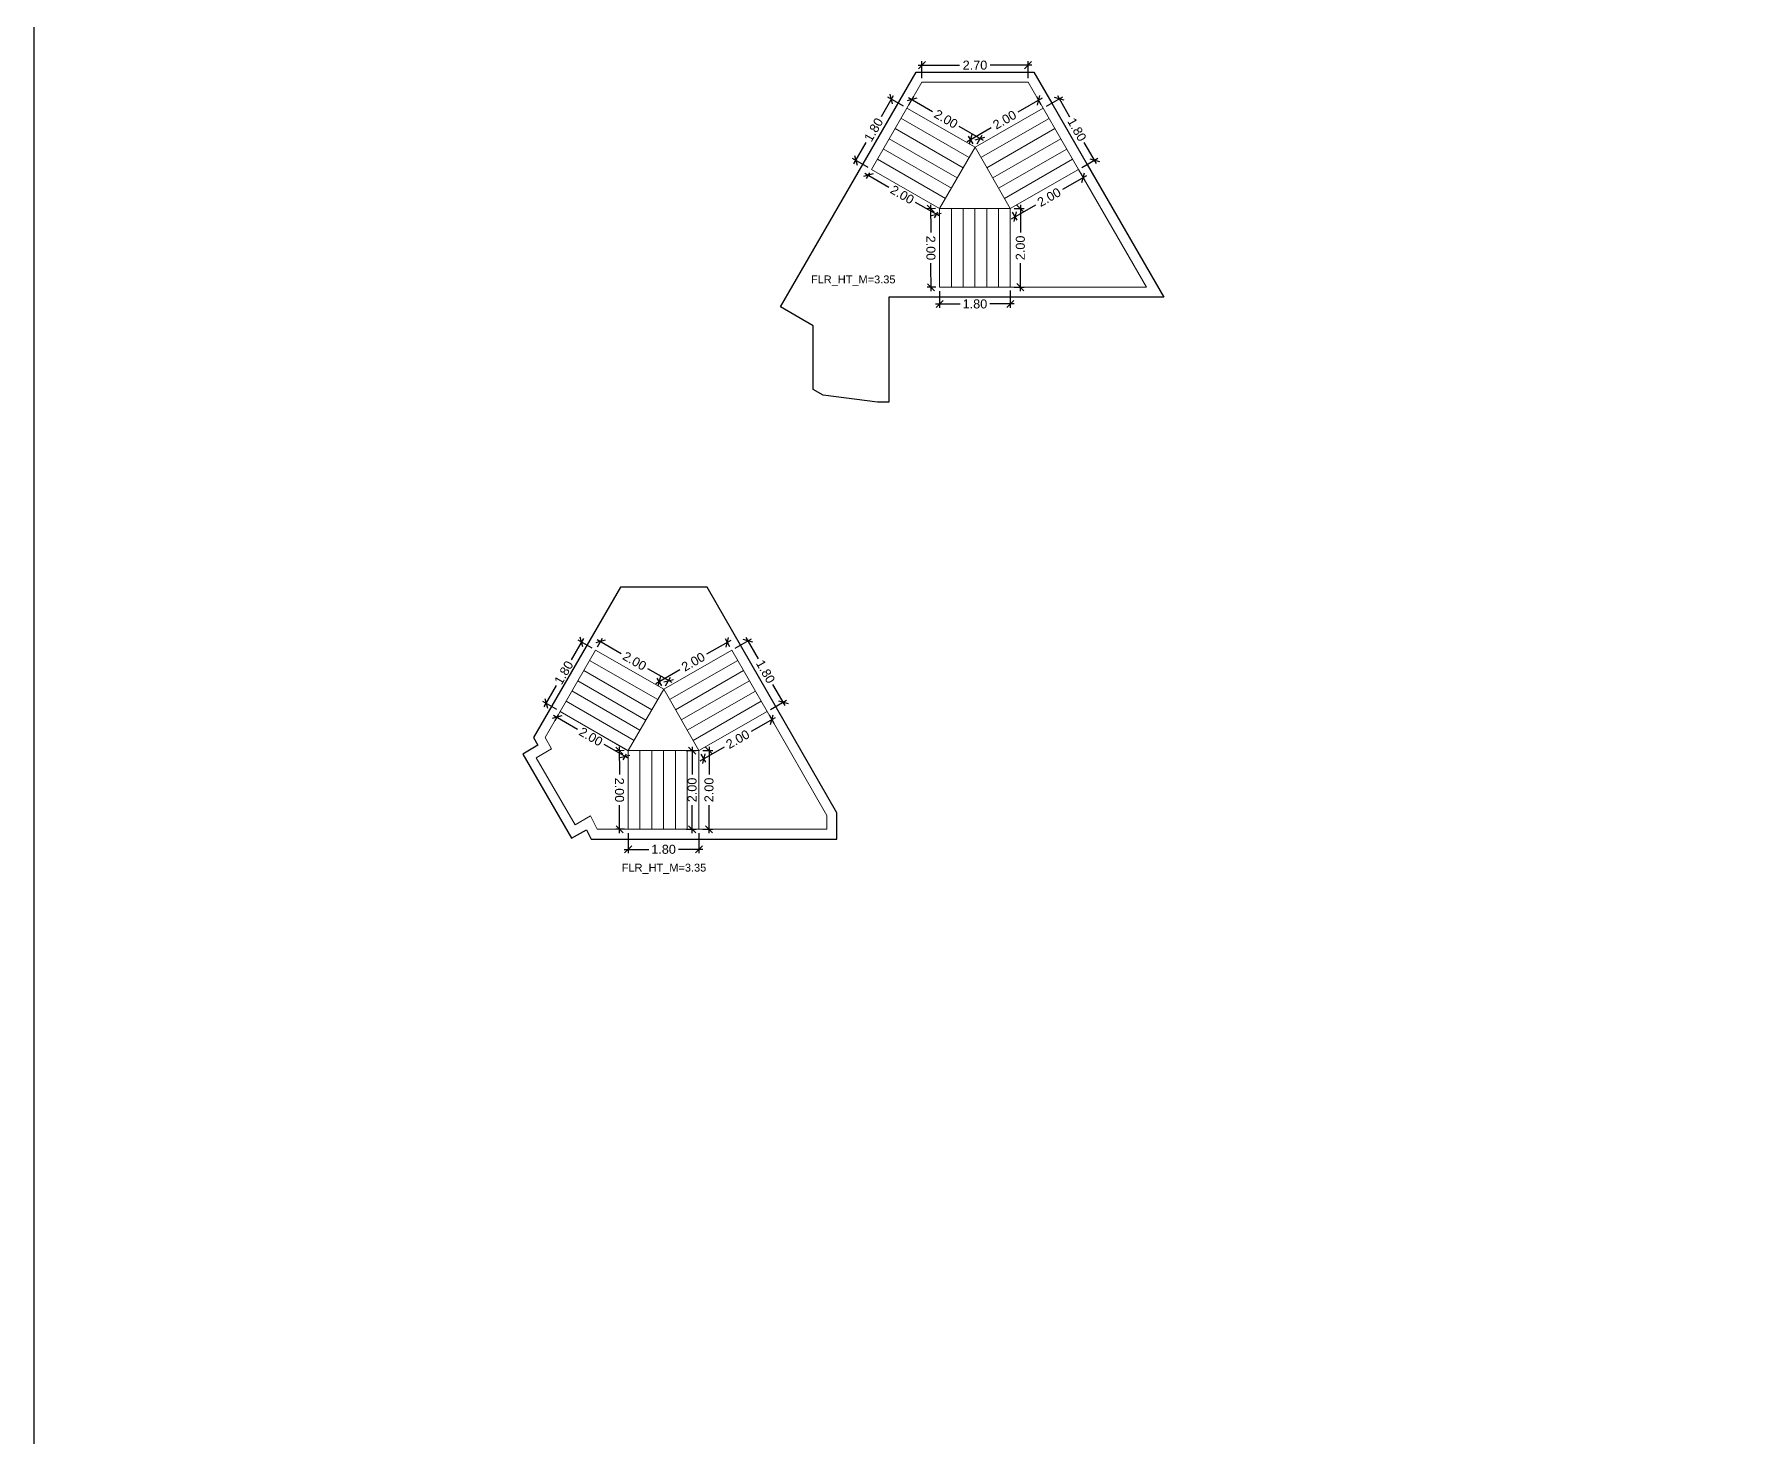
# Model space of a CAD drawing. Header units: metres. Extents: x 256329 to 886268, y -249371 to 355.
# Drawn here: x 281745.88 to 281789.45, y -478.95 to -443.25 of the extents above; entities that cross this region are included whole.
import ezdxf

# ---------------------------------------------------------------- set-up
doc = ezdxf.new("R2010")
doc.units = ezdxf.units.M
doc.header["$MEASUREMENT"] = 0
doc.header["$PDMODE"] = 35
doc.linetypes.add('CONTINOUS', pattern=[0])
doc.layers.get('0').update_dxf_attribs({"lineweight": 18})
doc.layers.get('Defpoints').update_dxf_attribs({"lineweight": 20})
doc.layers.add('BLK_1_FLR_34_STAIR_1', color=7, linetype='Continuous')
doc.layers.add('BLK_1_FLR_34_STAIR_2', color=7, linetype='Continuous')
for name, color, linetype, lineweight in [('BLK_1_FLR_34_STAIR_1_FLIGHT_1', 7, 'Continuous', 0), ('BLK_1_FLR_34_STAIR_1_FLIGHT_2', 7, 'Continuous', 0), ('BLK_1_FLR_34_STAIR_1_FLIGHT_3', 7, 'Continuous', 0), ('BLK_1_FLR_34_STAIR_1_LANDING_1', 7, 'Continuous', 0), ('BLK_1_FLR_34_STAIR_1_LANDING_2', 7, 'Continuous', 0), ('BLK_1_FLR_34_STAIR_2_FLIGHT_1', 7, 'Continuous', 0), ('BLK_1_FLR_34_STAIR_2_FLIGHT_2', 7, 'Continuous', 0), ('BLK_1_FLR_34_STAIR_2_FLIGHT_3', 7, 'Continuous', 0), ('BLK_1_FLR_34_STAIR_2_LANDING_1', 7, 'Continuous', 0), ('BLK_1_FLR_34_STAIR_2_LANDING_2', 7, 'Continuous', 0)]:
    doc.layers.add(name, color=color, linetype=linetype, lineweight=lineweight)
doc.layers.add('SPA COMMENT', color=7, linetype='Continuous', true_color=0xeb0505)
doc.styles.get("Standard").update_dxf_attribs({"font": 'arial.ttf'})
doc.dimstyles.new('METRIC DIM', dxfattribs={"dimtxt": 0.23, "dimasz": 0.18, "dimexe": 0.1, "dimexo": 0.1, "dimgap": 0.09, "dimtad": 0, "dimzin": 0, "dimdsep": 46, "dimtxsty": 'Standard', "dimblk": 'OBLIQUE', "dimcen": 0, "dimdle": 0.1, "dimclrd": 147, "dimclre": 147, "dimclrt": 7, "dimadec": 0, "dimazin": 0, "dimtfac": 1, "dimtofl": 0, "dimtmove": 0, "dimatfit": 2, "dimfxl": 0.125, "dimtolj": 1, "dimtzin": 0, "dimarcsym": 0})

# ---------------------------------------------------------------- blocks, each defined once
blk = doc.blocks.new('_Oblique')
at = {"color": 0, "linetype": 'ByBlock', "lineweight": -2}
blk.add_line((-0.5, -0.5), (0.5, 0.5), dxfattribs=at)
blk = doc.blocks.new('*D351')
at = {"layer": 'BLK_1_FLR_34_STAIR_1_FLIGHT_2', "color": 147, "lineweight": -2, "transparency": 16777216}
for p, q in [((281760.887707, -463.994896), (281761.510207, -463.99512)), ((281760.987855, -463.58296), (281760.987671, -464.094932)), ((281762.887707, -463.995615), (281762.265207, -463.995391)), ((281762.787855, -463.583607), (281762.787671, -464.095579))]:
    blk.add_line(p, q, dxfattribs=at)
at = {"layer": 'Defpoints', "color": 0, "linetype": 'CONTINOUS', "transparency": 16777216}
for p in [(281760.987891, -463.48296, 0.042641), (281762.787891, -463.483607, 0.042641), (281762.787707, -463.995579)]:
    blk.add_point(p, dxfattribs=at)
at = {"layer": 'BLK_1_FLR_34_STAIR_1_FLIGHT_2', "color": 147, "linetype": 'CONTINOUS', "lineweight": -2, "transparency": 16777216, "xscale": 0.18, "yscale": 0.18, "zscale": 0.18}
for p, rotation in [((281760.987707, -463.994932), 179.979403), ((281762.787707, -463.995579), 359.979403)]:
    blk.add_blockref('_Oblique', p, dxfattribs=dict(at, rotation=rotation))
at = {"layer": 'BLK_1_FLR_34_STAIR_1_FLIGHT_2', "color": 7, "linetype": 'CONTINOUS', "transparency": 16777216, "insert": (281761.887707, -463.995255), "char_height": 0.23, "attachment_point": 5, "rotation": 359.9794033}
blk.add_mtext('\\A1;1.80', dxfattribs=at)
blk = doc.blocks.new('*D352')
at = {"layer": 'BLK_1_FLR_34_STAIR_1_FLIGHT_3', "color": 147, "lineweight": -2, "transparency": 16777216}
for p, q in [((281760.196369, -458.653636), (281760.812295, -459.007779)), ((281760.205768, -458.837908), (281760.332906, -458.61679)), ((281762.104911, -459.751005), (281761.488985, -459.396861)), ((281761.940927, -459.835586), (281762.068065, -459.614468))]:
    blk.add_line(p, q, dxfattribs=at)
at = {"layer": 'Defpoints', "color": 0, "linetype": 'CONTINOUS', "transparency": 16777216}
for p in [(281760.155923, -458.924599, 0.042641), (281761.891082, -459.922277, 0.042641), (281762.018219, -459.701159)]:
    blk.add_point(p, dxfattribs=at)
at = {"layer": 'BLK_1_FLR_34_STAIR_1_FLIGHT_3', "color": 147, "linetype": 'CONTINOUS', "lineweight": -2, "transparency": 16777216, "xscale": 0.18, "yscale": 0.18, "zscale": 0.18}
for p, rotation in [((281760.283061, -458.703481), 150.102044), ((281762.018219, -459.701159), 330.102044)]:
    blk.add_blockref('_Oblique', p, dxfattribs=dict(at, rotation=rotation))
at = {"layer": 'BLK_1_FLR_34_STAIR_1_FLIGHT_3', "color": 7, "linetype": 'CONTINOUS', "transparency": 16777216, "insert": (281761.15064, -459.20232), "char_height": 0.23, "attachment_point": 5, "rotation": 330.1020442}
blk.add_mtext('\\A1;2.00', dxfattribs=at)
blk = doc.blocks.new('*D353')
at = {"layer": 'BLK_1_FLR_34_STAIR_1_FLIGHT_1', "color": 147, "lineweight": -2, "transparency": 16777216}
for p, q in [((281763.59654, -458.67528), (281762.981186, -459.028879)), ((281763.575351, -458.839117), (281763.460013, -458.638398)), ((281761.689039, -459.771381), (281762.304393, -459.417782)), ((281761.841259, -459.835573), (281761.72592, -459.634854))]:
    blk.add_line(p, q, dxfattribs=at)
at = {"layer": 'Defpoints', "color": 0, "linetype": 'CONTINOUS', "transparency": 16777216}
for p in [(281763.509836, -458.725103), (281763.625174, -458.925822, 0.042641), (281761.891082, -459.922277, 0.042641)]:
    blk.add_point(p, dxfattribs=at)
at = {"layer": 'BLK_1_FLR_34_STAIR_1_FLIGHT_1', "color": 147, "linetype": 'CONTINOUS', "lineweight": -2, "transparency": 16777216, "xscale": 0.18, "yscale": 0.18, "zscale": 0.18}
for p, rotation in [((281763.509836, -458.725103), 29.88281300000001), ((281761.775743, -459.721558), 209.882813)]:
    blk.add_blockref('_Oblique', p, dxfattribs=dict(at, rotation=rotation))
at = {"layer": 'BLK_1_FLR_34_STAIR_1_FLIGHT_1', "color": 7, "linetype": 'CONTINOUS', "transparency": 16777216, "insert": (281762.642789, -459.223331), "char_height": 0.23, "attachment_point": 5, "rotation": 29.8828126}
blk.add_mtext('\\A1;2.00', dxfattribs=at)
blk = doc.blocks.new('*D354')
at = {"layer": 'BLK_1_FLR_34_STAIR_1_LANDING_2', "color": 147, "lineweight": -2, "transparency": 16777216}
for p, q in [((281760.760164, -461.383979), (281760.763342, -462.093795)), ((281760.887892, -461.483408), (281760.660613, -461.484425)), ((281760.770013, -463.584176), (281760.766836, -462.87436)), ((281760.896846, -463.483607), (281760.669567, -463.484624))]:
    blk.add_line(p, q, dxfattribs=at)
at = {"layer": 'Defpoints', "color": 0, "linetype": 'CONTINOUS', "transparency": 16777216}
for p in [(281760.987891, -461.48296, 0.042641), (281760.769566, -463.484177), (281760.996845, -463.483159, 0.042641)]:
    blk.add_point(p, dxfattribs=at)
at = {"layer": 'BLK_1_FLR_34_STAIR_1_LANDING_2', "color": 147, "linetype": 'CONTINOUS', "lineweight": -2, "transparency": 16777216, "xscale": 0.18, "yscale": 0.18, "zscale": 0.18}
for p, rotation in [((281760.760612, -461.483978), 90.256477), ((281760.769566, -463.484177), 270.256477)]:
    blk.add_blockref('_Oblique', p, dxfattribs=dict(at, rotation=rotation))
at = {"layer": 'BLK_1_FLR_34_STAIR_1_LANDING_2', "color": 7, "linetype": 'CONTINOUS', "transparency": 16777216, "insert": (281760.765089, -462.484077), "char_height": 0.23, "attachment_point": 5, "rotation": 270.2564771}
blk.add_mtext('\\A1;2.00', dxfattribs=at)
blk = doc.blocks.new('*D355')
at = {"layer": 'BLK_1_FLR_34_STAIR_1_LANDING_2', "color": 147, "lineweight": -2, "transparency": 16777216}
for p, q in [((281759.08596, -460.578573), (281759.700374, -460.93315)), ((281759.206234, -460.570227), (281759.122588, -460.715169)), ((281760.990858, -461.677886), (281760.376444, -461.323309)), ((281760.937908, -461.569572), (281760.854262, -461.714514))]:
    blk.add_line(p, q, dxfattribs=at)
at = {"layer": 'Defpoints', "color": 0, "linetype": 'CONTINOUS', "transparency": 16777216}
for p in [(281759.256218, -460.483615, 0.042641), (281759.172572, -460.628557), (281760.987891, -461.48296, 0.042641)]:
    blk.add_point(p, dxfattribs=at)
at = {"layer": 'BLK_1_FLR_34_STAIR_1_LANDING_2', "color": 147, "linetype": 'CONTINOUS', "lineweight": -2, "transparency": 16777216, "xscale": 0.18, "yscale": 0.18, "zscale": 0.18}
for p, rotation in [((281759.172572, -460.628557), 150.01084), ((281760.904246, -461.627902), 330.01084)]:
    blk.add_blockref('_Oblique', p, dxfattribs=dict(at, rotation=rotation))
at = {"layer": 'BLK_1_FLR_34_STAIR_1_LANDING_2', "color": 7, "linetype": 'CONTINOUS', "transparency": 16777216, "insert": (281760.038409, -461.128229), "char_height": 0.23, "attachment_point": 5, "rotation": 330.0108404}
blk.add_mtext('\\A1;2.00', dxfattribs=at)
blk = doc.blocks.new('*D356')
at = {"layer": 'BLK_1_FLR_34_STAIR_1_LANDING_1', "color": 147, "lineweight": -2, "transparency": 16777216}
for p, q in [((281764.728283, -460.644808), (281764.112929, -460.998407)), ((281764.571807, -460.57321), (281764.691401, -460.781335)), ((281762.820781, -461.740909), (281763.436136, -461.38731)), ((281762.837714, -461.569665), (281762.957309, -461.777791))]:
    blk.add_line(p, q, dxfattribs=at)
at = {"layer": 'Defpoints', "color": 0, "linetype": 'CONTINOUS', "transparency": 16777216}
for p in [(281764.521984, -460.486505, 0.042641), (281764.641578, -460.694631), (281762.787891, -461.48296, 0.042641)]:
    blk.add_point(p, dxfattribs=at)
at = {"layer": 'BLK_1_FLR_34_STAIR_1_LANDING_1', "color": 147, "linetype": 'CONTINOUS', "lineweight": -2, "transparency": 16777216, "xscale": 0.18, "yscale": 0.18, "zscale": 0.18}
for p, rotation in [((281764.641578, -460.694631), 29.88281300000001), ((281762.907486, -461.691086), 209.882813)]:
    blk.add_blockref('_Oblique', p, dxfattribs=dict(at, rotation=rotation))
at = {"layer": 'BLK_1_FLR_34_STAIR_1_LANDING_1', "color": 7, "linetype": 'CONTINOUS', "transparency": 16777216, "insert": (281763.774532, -461.192859), "char_height": 0.23, "attachment_point": 5, "rotation": 29.8828126}
blk.add_mtext('\\A1;2.00', dxfattribs=at)
blk = doc.blocks.new('*D357')
at = {"layer": 'BLK_1_FLR_34_STAIR_1_LANDING_1', "color": 147, "lineweight": -2, "transparency": 16777216}
for p, q in [((281763.043542, -461.38296), (281763.043542, -462.092674)), ((281762.887891, -461.48296), (281763.143542, -461.48296)), ((281763.043542, -463.58296), (281763.043542, -462.873247)), ((281762.887891, -463.48296), (281763.143542, -463.48296))]:
    blk.add_line(p, q, dxfattribs=at)
at = {"layer": 'Defpoints', "color": 0, "linetype": 'CONTINOUS', "transparency": 16777216}
for p in [(281762.787891, -461.48296, 0.042641), (281762.787891, -463.48296, 0.042641), (281763.043542, -463.48296)]:
    blk.add_point(p, dxfattribs=at)
at = {"layer": 'BLK_1_FLR_34_STAIR_1_LANDING_1', "color": 147, "linetype": 'CONTINOUS', "lineweight": -2, "transparency": 16777216, "xscale": 0.18, "yscale": 0.18, "zscale": 0.18}
for p, rotation in [((281763.043542, -461.48296), 90), ((281763.043542, -463.48296), 270)]:
    blk.add_blockref('_Oblique', p, dxfattribs=dict(at, rotation=rotation))
at = {"layer": 'BLK_1_FLR_34_STAIR_1_LANDING_1', "color": 7, "linetype": 'CONTINOUS', "transparency": 16777216, "insert": (281763.043542, -462.48296), "char_height": 0.23, "attachment_point": 5, "rotation": 90}
blk.add_mtext('\\A1;2.00', dxfattribs=at)
blk = doc.blocks.new('*D358')
at = {"layer": 'BLK_1_FLR_34_STAIR_1_FLIGHT_3', "color": 147, "lineweight": -2, "transparency": 16777216}
for p, q in [((281759.849977, -458.632581), (281759.538829, -459.171741)), ((281760.069311, -458.874615), (281759.713381, -458.669209)), ((281758.850305, -460.364821), (281759.161453, -459.825661)), ((281759.169606, -460.433631), (281758.813676, -460.228225))]:
    blk.add_line(p, q, dxfattribs=at)
at = {"layer": 'Defpoints', "color": 0, "linetype": 'CONTINOUS', "transparency": 16777216}
for p in [(281760.155923, -458.924599, 0.042641), (281758.900288, -460.278209), (281759.256218, -460.483615, 0.042641)]:
    blk.add_point(p, dxfattribs=at)
at = {"layer": 'BLK_1_FLR_34_STAIR_1_FLIGHT_3', "color": 147, "linetype": 'CONTINOUS', "lineweight": -2, "transparency": 16777216, "xscale": 0.18, "yscale": 0.18, "zscale": 0.18}
for p, rotation in [((281759.799993, -458.719193), 60.01084000000001), ((281758.900288, -460.278209), 240.01084)]:
    blk.add_blockref('_Oblique', p, dxfattribs=dict(at, rotation=rotation))
at = {"layer": 'BLK_1_FLR_34_STAIR_1_FLIGHT_3', "color": 7, "linetype": 'CONTINOUS', "transparency": 16777216, "insert": (281759.350141, -459.498701), "char_height": 0.23, "attachment_point": 5, "rotation": 60.0108404}
blk.add_mtext('\\A1;1.80', dxfattribs=at)
blk = doc.blocks.new('*D359')
at = {"layer": 'BLK_1_FLR_34_STAIR_1_FLIGHT_1', "color": 147, "lineweight": -2, "transparency": 16777216}
for p, q in [((281763.711879, -458.875999), (281764.121002, -458.640906)), ((281763.984475, -458.604024), (281764.294621, -459.14376)), ((281764.98093, -460.338117), (281764.670783, -459.79838)), ((281764.608688, -460.436682), (281765.017812, -460.201589))]:
    blk.add_line(p, q, dxfattribs=at)
at = {"layer": 'Defpoints', "color": 0, "linetype": 'CONTINOUS', "transparency": 16777216}
for p in [(281763.625174, -458.925822, 0.042641), (281764.521984, -460.486505, 0.042641), (281764.931107, -460.251412)]:
    blk.add_point(p, dxfattribs=at)
at = {"layer": 'BLK_1_FLR_34_STAIR_1_FLIGHT_1', "color": 147, "linetype": 'CONTINOUS', "lineweight": -2, "transparency": 16777216, "xscale": 0.18, "yscale": 0.18, "zscale": 0.18}
for p, rotation in [((281764.034297, -458.690729), 119.882813), ((281764.931107, -460.251412), 299.882813)]:
    blk.add_blockref('_Oblique', p, dxfattribs=dict(at, rotation=rotation))
at = {"layer": 'BLK_1_FLR_34_STAIR_1_FLIGHT_1', "color": 7, "linetype": 'CONTINOUS', "transparency": 16777216, "insert": (281764.482702, -459.47107), "char_height": 0.23, "attachment_point": 5, "rotation": 299.8828126}
blk.add_mtext('\\A1;1.80', dxfattribs=at)
blk = doc.blocks.new('*D360')
at = {"layer": 'BLK_1_FLR_34_STAIR_2_FLIGHT_2', "color": 147, "lineweight": -2, "transparency": 16777216}
for p, q in [((281771.906172, -444.808306), (281772.216319, -445.348042)), ((281771.633576, -445.080281), (281772.042699, -444.845188)), ((281772.902627, -446.542399), (281772.592481, -446.002662)), ((281772.530386, -446.640964), (281772.939509, -446.405871))]:
    blk.add_line(p, q, dxfattribs=at)
at = {"layer": 'Defpoints', "color": 0, "linetype": 'CONTINOUS', "transparency": 16777216}
for p in [(281771.546871, -445.130104, 0.042641), (281772.852805, -446.455694), (281772.443681, -446.690787, 0.042641)]:
    blk.add_point(p, dxfattribs=at)
at = {"layer": 'BLK_1_FLR_34_STAIR_2_FLIGHT_2', "color": 147, "linetype": 'CONTINOUS', "lineweight": -2, "transparency": 16777216, "xscale": 0.18, "yscale": 0.18, "zscale": 0.18}
for p, rotation in [((281771.955995, -444.895011), 119.882813), ((281772.852805, -446.455694), 299.882813)]:
    blk.add_blockref('_Oblique', p, dxfattribs=dict(at, rotation=rotation))
at = {"layer": 'BLK_1_FLR_34_STAIR_2_FLIGHT_2', "color": 7, "linetype": 'CONTINOUS', "transparency": 16777216, "insert": (281772.4044, -445.675352), "char_height": 0.23, "attachment_point": 5, "rotation": 299.8828126}
blk.add_mtext('\\A1;1.80', dxfattribs=at)
blk = doc.blocks.new('*D361')
at = {"layer": 'BLK_1_FLR_34_STAIR_2_LANDING_1', "color": 147, "lineweight": -2, "transparency": 16777216}
for p, q in [((281768.127466, -445.042189), (281768.254604, -444.821072)), ((281768.118066, -444.857918), (281768.733992, -445.212061)), ((281770.026608, -445.955287), (281769.410682, -445.601143)), ((281769.862625, -446.039868), (281769.989762, -445.81875))]:
    blk.add_line(p, q, dxfattribs=at)
at = {"layer": 'Defpoints', "color": 0, "linetype": 'CONTINOUS', "transparency": 16777216}
for p in [(281768.07762, -445.128881, 0.042641), (281769.812779, -446.126559, 0.042641), (281769.939917, -445.905441)]:
    blk.add_point(p, dxfattribs=at)
at = {"layer": 'BLK_1_FLR_34_STAIR_2_LANDING_1', "color": 147, "linetype": 'CONTINOUS', "lineweight": -2, "transparency": 16777216, "xscale": 0.18, "yscale": 0.18, "zscale": 0.18}
for p, rotation in [((281768.204758, -444.907763), 150.102044), ((281769.939917, -445.905441), 330.102044)]:
    blk.add_blockref('_Oblique', p, dxfattribs=dict(at, rotation=rotation))
at = {"layer": 'BLK_1_FLR_34_STAIR_2_LANDING_1', "color": 7, "linetype": 'CONTINOUS', "transparency": 16777216, "insert": (281769.072337, -445.406602), "char_height": 0.23, "attachment_point": 5, "rotation": 330.1020442}
blk.add_mtext('\\A1;2.00', dxfattribs=at)
blk = doc.blocks.new('*D362')
at = {"layer": 'BLK_1_FLR_34_STAIR_2_FLIGHT_2', "color": 147, "lineweight": -2, "transparency": 16777216}
for p, q in [((281771.497049, -445.043399), (281771.38171, -444.84268)), ((281771.518238, -444.879562), (281770.902883, -445.233161)), ((281769.610736, -445.975663), (281770.22609, -445.622064)), ((281769.762956, -446.039855), (281769.647618, -445.839136))]:
    blk.add_line(p, q, dxfattribs=at)
at = {"layer": 'Defpoints', "color": 0, "linetype": 'CONTINOUS', "transparency": 16777216}
for p in [(281771.431533, -444.929385), (281771.546871, -445.130104, 0.042641), (281769.812779, -446.126559, 0.042641)]:
    blk.add_point(p, dxfattribs=at)
at = {"layer": 'BLK_1_FLR_34_STAIR_2_FLIGHT_2', "color": 147, "linetype": 'CONTINOUS', "lineweight": -2, "transparency": 16777216, "xscale": 0.18, "yscale": 0.18, "zscale": 0.18}
for p, rotation in [((281771.431533, -444.929385), 29.88281300000001), ((281769.69744, -445.92584), 209.882813)]:
    blk.add_blockref('_Oblique', p, dxfattribs=dict(at, rotation=rotation))
at = {"layer": 'BLK_1_FLR_34_STAIR_2_FLIGHT_2', "color": 7, "linetype": 'CONTINOUS', "transparency": 16777216, "insert": (281770.564487, -445.427613), "char_height": 0.23, "attachment_point": 5, "rotation": 29.8828126}
blk.add_mtext('\\A1;2.00', dxfattribs=at)
blk = doc.blocks.new('*D363')
at = {"layer": 'BLK_1_FLR_34_STAIR_2_FLIGHT_3', "color": 147, "lineweight": -2, "transparency": 16777216}
for p, q in [((281768.80959, -447.68769), (281768.58231, -447.688707)), ((281768.681862, -447.588261), (281768.685039, -448.298077)), ((281768.691711, -449.788458), (281768.688533, -449.078642)), ((281768.818543, -449.687889), (281768.591264, -449.688906))]:
    blk.add_line(p, q, dxfattribs=at)
at = {"layer": 'Defpoints', "color": 0, "linetype": 'CONTINOUS', "transparency": 16777216}
for p in [(281768.909589, -447.687242, 0.042641), (281768.691263, -449.688459), (281768.918542, -449.687441, 0.042641)]:
    blk.add_point(p, dxfattribs=at)
at = {"layer": 'BLK_1_FLR_34_STAIR_2_FLIGHT_3', "color": 147, "linetype": 'CONTINOUS', "lineweight": -2, "transparency": 16777216, "xscale": 0.18, "yscale": 0.18, "zscale": 0.18}
for p, rotation in [((281768.682309, -447.68826), 90.256477), ((281768.691263, -449.688459), 270.256477)]:
    blk.add_blockref('_Oblique', p, dxfattribs=dict(at, rotation=rotation))
at = {"layer": 'BLK_1_FLR_34_STAIR_2_FLIGHT_3', "color": 7, "linetype": 'CONTINOUS', "transparency": 16777216, "insert": (281768.686786, -448.688359), "char_height": 0.23, "attachment_point": 5, "rotation": 270.2564771}
blk.add_mtext('\\A1;2.00', dxfattribs=at)
blk = doc.blocks.new('*D364')
at = {"layer": 'BLK_1_FLR_34_STAIR_2_FLIGHT_1', "color": 147, "lineweight": -2, "transparency": 16777216}
for p, q in [((281767.007657, -446.782855), (281767.622071, -447.137432)), ((281767.127931, -446.774509), (281767.044286, -446.919451)), ((281768.912555, -447.882168), (281768.298141, -447.527591)), ((281768.859605, -447.773854), (281768.775959, -447.918796))]:
    blk.add_line(p, q, dxfattribs=at)
at = {"layer": 'Defpoints', "color": 0, "linetype": 'CONTINOUS', "transparency": 16777216}
for p in [(281767.094269, -446.832839), (281767.177915, -446.687897, 0.042641), (281768.909589, -447.687242, 0.042641)]:
    blk.add_point(p, dxfattribs=at)
at = {"layer": 'BLK_1_FLR_34_STAIR_2_FLIGHT_1', "color": 147, "linetype": 'CONTINOUS', "lineweight": -2, "transparency": 16777216, "xscale": 0.18, "yscale": 0.18, "zscale": 0.18}
for p, rotation in [((281767.094269, -446.832839), 150.01084), ((281768.825943, -447.832184), 330.01084)]:
    blk.add_blockref('_Oblique', p, dxfattribs=dict(at, rotation=rotation))
at = {"layer": 'BLK_1_FLR_34_STAIR_2_FLIGHT_1', "color": 7, "linetype": 'CONTINOUS', "transparency": 16777216, "insert": (281767.960106, -447.332511), "char_height": 0.23, "attachment_point": 5, "rotation": 330.0108404}
blk.add_mtext('\\A1;2.00', dxfattribs=at)
blk = doc.blocks.new('*D365')
at = {"layer": 'BLK_1_FLR_34_STAIR_2_LANDING_2', "color": 147, "lineweight": -2, "transparency": 16777216}
for p, q in [((281772.64998, -446.84909), (281772.034626, -447.202689)), ((281772.493504, -446.777492), (281772.613098, -446.985617)), ((281770.742479, -447.945191), (281771.357833, -447.591592)), ((281770.759411, -447.773947), (281770.879006, -447.982073))]:
    blk.add_line(p, q, dxfattribs=at)
at = {"layer": 'Defpoints', "color": 0, "linetype": 'CONTINOUS', "transparency": 16777216}
for p in [(281772.443681, -446.690787, 0.042641), (281772.563276, -446.898913), (281770.709589, -447.687242, 0.042641)]:
    blk.add_point(p, dxfattribs=at)
at = {"layer": 'BLK_1_FLR_34_STAIR_2_LANDING_2', "color": 147, "linetype": 'CONTINOUS', "lineweight": -2, "transparency": 16777216, "xscale": 0.18, "yscale": 0.18, "zscale": 0.18}
for p, rotation in [((281772.563276, -446.898913), 29.88281300000001), ((281770.829183, -447.895368), 209.882813)]:
    blk.add_blockref('_Oblique', p, dxfattribs=dict(at, rotation=rotation))
at = {"layer": 'BLK_1_FLR_34_STAIR_2_LANDING_2', "color": 7, "linetype": 'CONTINOUS', "transparency": 16777216, "insert": (281771.696229, -447.397141), "char_height": 0.23, "attachment_point": 5, "rotation": 29.8828126}
blk.add_mtext('\\A1;2.00', dxfattribs=at)
blk = doc.blocks.new('*D366')
at = {"layer": 'BLK_1_FLR_34_STAIR_2_LANDING_2', "color": 147, "lineweight": -2, "transparency": 16777216}
for p, q in [((281770.809589, -447.687242), (281771.065239, -447.687242)), ((281770.965239, -447.587242), (281770.965239, -448.296956)), ((281770.965239, -449.787242), (281770.965239, -449.077529)), ((281770.809589, -449.687242), (281771.065239, -449.687242))]:
    blk.add_line(p, q, dxfattribs=at)
at = {"layer": 'Defpoints', "color": 0, "linetype": 'CONTINOUS', "transparency": 16777216}
for p in [(281770.709589, -447.687242, 0.042641), (281770.709589, -449.687242, 0.042641), (281770.965239, -449.687242)]:
    blk.add_point(p, dxfattribs=at)
at = {"layer": 'BLK_1_FLR_34_STAIR_2_LANDING_2', "color": 147, "linetype": 'CONTINOUS', "lineweight": -2, "transparency": 16777216, "xscale": 0.18, "yscale": 0.18, "zscale": 0.18}
for p, rotation in [((281770.965239, -447.687242), 90), ((281770.965239, -449.687242), 270)]:
    blk.add_blockref('_Oblique', p, dxfattribs=dict(at, rotation=rotation))
at = {"layer": 'BLK_1_FLR_34_STAIR_2_LANDING_2', "color": 7, "linetype": 'CONTINOUS', "transparency": 16777216, "insert": (281770.965239, -448.687242), "char_height": 0.23, "attachment_point": 5, "rotation": 90}
blk.add_mtext('\\A1;2.00', dxfattribs=at)
blk = doc.blocks.new('*D367')
at = {"layer": 'BLK_1_FLR_34_STAIR_2_FLIGHT_1', "color": 147, "lineweight": -2, "transparency": 16777216}
for p, q in [((281767.732097, -444.814023), (281767.420949, -445.353182)), ((281767.991008, -445.078897), (281767.595501, -444.850651)), ((281766.732425, -446.546263), (281767.043573, -446.007103)), ((281767.091303, -446.637913), (281766.695796, -446.409667))]:
    blk.add_line(p, q, dxfattribs=at)
at = {"layer": 'Defpoints', "color": 0, "linetype": 'CONTINOUS', "transparency": 16777216}
for p in [(281768.07762, -445.128881, 0.042641), (281766.782408, -446.459651), (281767.177915, -446.687897, 0.042641)]:
    blk.add_point(p, dxfattribs=at)
at = {"layer": 'BLK_1_FLR_34_STAIR_2_FLIGHT_1', "color": 147, "linetype": 'CONTINOUS', "lineweight": -2, "transparency": 16777216, "xscale": 0.18, "yscale": 0.18, "zscale": 0.18}
for p, rotation in [((281767.682113, -444.900635), 60.01084000000001), ((281766.782408, -446.459651), 240.01084)]:
    blk.add_blockref('_Oblique', p, dxfattribs=dict(at, rotation=rotation))
at = {"layer": 'BLK_1_FLR_34_STAIR_2_FLIGHT_1', "color": 7, "linetype": 'CONTINOUS', "transparency": 16777216, "insert": (281767.232261, -445.680143), "char_height": 0.23, "attachment_point": 5, "rotation": 60.0108404}
blk.add_mtext('\\A1;1.80', dxfattribs=at)
blk = doc.blocks.new('*D368')
at = {"layer": 'BLK_1_FLR_34_STAIR_2_FLIGHT_3', "color": 147, "lineweight": -2, "transparency": 16777216}
for p, q in [((281768.909589, -449.787242), (281768.909589, -450.214421)), ((281770.709589, -449.773444), (281770.709589, -450.214421)), ((281768.809589, -450.114421), (281769.432089, -450.114421)), ((281770.809589, -450.114421), (281770.187089, -450.114421))]:
    blk.add_line(p, q, dxfattribs=at)
at = {"layer": 'Defpoints', "color": 0, "linetype": 'CONTINOUS', "transparency": 16777216}
for p in [(281768.909589, -449.687242, 0.042641), (281770.709589, -449.673444, 0.042641), (281770.709589, -450.114421)]:
    blk.add_point(p, dxfattribs=at)
at = {"layer": 'BLK_1_FLR_34_STAIR_2_FLIGHT_3', "color": 147, "linetype": 'CONTINOUS', "lineweight": -2, "transparency": 16777216, "xscale": 0.18, "yscale": 0.18, "zscale": 0.18, "rotation": 180}
blk.add_blockref('_Oblique', (281768.909589, -450.114421), dxfattribs=at)
at = {"layer": 'BLK_1_FLR_34_STAIR_2_FLIGHT_3', "color": 147, "linetype": 'CONTINOUS', "lineweight": -2, "transparency": 16777216, "xscale": 0.18, "yscale": 0.18, "zscale": 0.18}
blk.add_blockref('_Oblique', (281770.709589, -450.114421), dxfattribs=at)
at = {"layer": 'BLK_1_FLR_34_STAIR_2_FLIGHT_3', "color": 7, "linetype": 'CONTINOUS', "transparency": 16777216, "insert": (281769.809589, -450.114421), "char_height": 0.23, "attachment_point": 5}
blk.add_mtext('\\A1;1.80', dxfattribs=at)
blk = doc.blocks.new('*D369')
at = {"layer": 'BLK_1_FLR_34_STAIR_2_LANDING_1', "color": 147, "lineweight": -2, "transparency": 16777216}
for p, q in [((281768.460938, -444.365666), (281768.460938, -443.936451)), ((281771.159878, -444.36633), (281771.159878, -443.936451)), ((281768.360938, -444.036451), (281769.420122, -444.036451)), ((281771.259878, -444.036451), (281770.200695, -444.036451))]:
    blk.add_line(p, q, dxfattribs=at)
at = {"layer": 'Defpoints', "color": 0, "linetype": 'CONTINOUS', "transparency": 16777216}
for p in [(281771.159878, -444.036451), (281768.460938, -444.465666, 0.042641), (281771.159878, -444.46633, 0.042641)]:
    blk.add_point(p, dxfattribs=at)
at = {"layer": 'BLK_1_FLR_34_STAIR_2_LANDING_1', "color": 147, "linetype": 'CONTINOUS', "lineweight": -2, "transparency": 16777216, "xscale": 0.18, "yscale": 0.18, "zscale": 0.18, "rotation": 180}
blk.add_blockref('_Oblique', (281768.460938, -444.036451), dxfattribs=at)
at = {"layer": 'BLK_1_FLR_34_STAIR_2_LANDING_1', "color": 147, "linetype": 'CONTINOUS', "lineweight": -2, "transparency": 16777216, "xscale": 0.18, "yscale": 0.18, "zscale": 0.18}
blk.add_blockref('_Oblique', (281771.159878, -444.036451), dxfattribs=at)
at = {"layer": 'BLK_1_FLR_34_STAIR_2_LANDING_1', "color": 7, "linetype": 'CONTINOUS', "transparency": 16777216, "insert": (281769.810408, -444.036451), "char_height": 0.23, "attachment_point": 5}
blk.add_mtext('\\A1;2.70', dxfattribs=at)
blk = doc.blocks.new('*D370')
at = {"layer": 'BLK_1_FLR_34_STAIR_1_FLIGHT_2', "color": 147, "lineweight": -2, "transparency": 16777216}
for p, q in [((281762.614451, -461.38296), (281762.614451, -462.092674)), ((281762.4588, -461.48296), (281762.714451, -461.48296)), ((281762.614451, -463.58296), (281762.614451, -462.873247)), ((281762.4588, -463.48296), (281762.714451, -463.48296))]:
    blk.add_line(p, q, dxfattribs=at)
at = {"layer": 'Defpoints', "color": 0, "linetype": 'CONTINOUS', "transparency": 16777216}
for p in [(281762.3588, -461.48296, 0.042641), (281762.3588, -463.48296, 0.042641), (281762.614451, -463.48296)]:
    blk.add_point(p, dxfattribs=at)
at = {"layer": 'BLK_1_FLR_34_STAIR_1_FLIGHT_2', "color": 147, "linetype": 'CONTINOUS', "lineweight": -2, "transparency": 16777216, "xscale": 0.18, "yscale": 0.18, "zscale": 0.18}
for p, rotation in [((281762.614451, -461.48296), 90), ((281762.614451, -463.48296), 270)]:
    blk.add_blockref('_Oblique', p, dxfattribs=dict(at, rotation=rotation))
at = {"layer": 'BLK_1_FLR_34_STAIR_1_FLIGHT_2', "color": 7, "linetype": 'CONTINOUS', "transparency": 16777216, "insert": (281762.614451, -462.48296), "char_height": 0.23, "attachment_point": 5, "rotation": 90}
blk.add_mtext('\\A1;2.00', dxfattribs=at)

msp = doc.modelspace()

# ---------------------------------------------------------------- linework, layer by layer
at = {"layer": 'BLK_1_FLR_34_STAIR_1', "color": 7, "linetype": 'CONTINOUS'}
msp.add_lwpolyline([(281762.993422, -457.317969), (281760.79063, -457.317969), (281758.579067, -461.150182), (281758.692199, -461.345982), (281758.303674, -461.575743), (281759.549365, -463.713924), (281759.925239, -463.497534), (281760.044972, -463.73624), (281766.296715, -463.737804), (281766.296883, -463.066852)], close=True, dxfattribs=at)
at = {"layer": 'BLK_1_FLR_34_STAIR_1_FLIGHT_1', "color": 3, "linetype": 'CONTINOUS'}
for p, q in [((281761.891082, -459.922277), (281763.625174, -458.925822)), ((281762.04055, -460.182391), (281763.774642, -459.185936)), ((281762.190018, -460.442505), (281763.924111, -459.44605)), ((281762.339486, -460.702619), (281764.073579, -459.706163)), ((281762.488955, -460.962733), (281764.223047, -459.966277)), ((281762.638423, -461.222847), (281764.372516, -460.226391)), ((281762.787891, -461.48296), (281764.521984, -460.486505))]:
    msp.add_line(p, q, dxfattribs=at)
at = {"layer": 'BLK_1_FLR_34_STAIR_1_FLIGHT_1', "color": 7, "linetype": 'CONTINOUS'}
msp.add_lwpolyline([(281763.625174, -458.925822), (281764.521984, -460.486505), (281762.787891, -461.48296), (281761.891082, -459.922277), (281763.625174, -458.925822)], dxfattribs=at)
at = {"layer": 'BLK_1_FLR_34_STAIR_1_FLIGHT_2', "color": 3, "linetype": 'CONTINOUS'}
for p, q in [((281760.987891, -461.48296), (281760.987891, -463.48296)), ((281761.287891, -461.48296), (281761.287891, -463.48296)), ((281761.587891, -461.48296), (281761.587891, -463.48296)), ((281761.887891, -461.48296), (281761.887891, -463.48296)), ((281762.187891, -461.48296), (281762.187891, -463.48296)), ((281762.487891, -461.48296), (281762.487891, -463.48296)), ((281762.787891, -461.48296), (281762.787891, -463.48296))]:
    msp.add_line(p, q, dxfattribs=at)
at = {"layer": 'BLK_1_FLR_34_STAIR_1_FLIGHT_2', "color": 7, "linetype": 'CONTINOUS'}
msp.add_lwpolyline([(281760.987891, -461.48296), (281762.787891, -461.48296), (281762.787891, -463.48296), (281760.987891, -463.48296)], close=True, dxfattribs=at)
at = {"layer": 'BLK_1_FLR_34_STAIR_1_FLIGHT_3', "color": 3, "linetype": 'CONTINOUS'}
for p, q in [((281761.737646, -460.18378), (281760.005972, -459.184435)), ((281761.891082, -459.922277), (281760.155923, -458.924599)), ((281761.587695, -460.443616), (281759.856021, -459.444271)), ((281761.287793, -460.963288), (281759.556119, -459.963943)), ((281761.437744, -460.703452), (281759.70607, -459.704107)), ((281760.987891, -461.48296), (281759.256218, -460.483615)), ((281761.137842, -461.223124), (281759.406169, -460.223779))]:
    msp.add_line(p, q, dxfattribs=at)
at = {"layer": 'BLK_1_FLR_34_STAIR_1_FLIGHT_3', "ltscale": 0.05}
msp.add_lwpolyline([(281761.891082, -459.922277), (281760.987891, -461.48296), (281759.256218, -460.483615), (281760.155923, -458.924599), (281761.891082, -459.922277)], dxfattribs=at)
at = {"layer": 'BLK_1_FLR_34_STAIR_1_LANDING_1', "color": 7, "linetype": 'CONTINOUS'}
msp.add_lwpolyline([(281762.787891, -461.48296), (281764.521984, -460.486505), (281766.043547, -463.134422), (281766.043459, -463.484422), (281762.787891, -463.48296), (281762.787891, -461.48296)], dxfattribs=at)
at = {"layer": 'BLK_1_FLR_34_STAIR_1_LANDING_2', "color": 7, "linetype": 'CONTINOUS'}
msp.add_lwpolyline([(281760.987891, -461.48296), (281760.987891, -463.48296), (281760.201329, -463.48296), (281760.031375, -463.144133), (281759.642554, -463.370658), (281758.649245, -461.665682), (281759.036993, -461.436381), (281758.871587, -461.150106), (281759.256218, -460.483615), (281760.986678, -461.485057)], dxfattribs=at)
at = {"layer": 'BLK_1_FLR_34_STAIR_2', "color": 7, "linetype": 'CONTINOUS'}
msp.add_lwpolyline([(281768.314742, -444.212311), (281771.305437, -444.213046), (281771.766114, -445.003203), (281772.663183, -446.564338), (281774.613993, -449.942224), (281767.621591, -449.939198), (281767.620921, -452.61579), (281767.331629, -452.615717), (281765.946447, -452.438152), (281765.693114, -452.291941), (281765.693426, -450.669), (281764.862461, -450.18879)], close=True, dxfattribs=at)
at = {"layer": 'BLK_1_FLR_34_STAIR_2_FLIGHT_1', "color": 3, "linetype": 'CONTINOUS'}
for p, q in [((281769.812779, -446.126559), (281768.07762, -445.128881)), ((281769.509392, -446.647898), (281767.777718, -445.648553)), ((281769.659343, -446.388062), (281767.927669, -445.388717)), ((281769.359441, -446.907734), (281767.627767, -445.908389)), ((281769.059539, -447.427406), (281767.327866, -446.428061)), ((281769.20949, -447.16757), (281767.477817, -446.168225)), ((281768.909589, -447.687242), (281767.177915, -446.687897))]:
    msp.add_line(p, q, dxfattribs=at)
at = {"layer": 'BLK_1_FLR_34_STAIR_2_FLIGHT_1', "ltscale": 0.05}
msp.add_lwpolyline([(281769.812779, -446.126559), (281768.909589, -447.687242), (281767.177915, -446.687897), (281768.07762, -445.128881), (281769.812779, -446.126559)], dxfattribs=at)
at = {"layer": 'BLK_1_FLR_34_STAIR_2_FLIGHT_2', "color": 3, "linetype": 'CONTINOUS'}
for p, q in [((281769.812779, -446.126559), (281771.546871, -445.130104)), ((281769.962247, -446.386673), (281771.69634, -445.390218)), ((281770.111715, -446.646787), (281771.845808, -445.650332)), ((281770.261184, -446.906901), (281771.995276, -445.910445)), ((281770.410652, -447.167015), (281772.144745, -446.170559)), ((281770.56012, -447.427129), (281772.294213, -446.430673)), ((281770.709589, -447.687242), (281772.443681, -446.690787))]:
    msp.add_line(p, q, dxfattribs=at)
at = {"layer": 'BLK_1_FLR_34_STAIR_2_FLIGHT_2', "color": 7, "linetype": 'CONTINOUS'}
msp.add_lwpolyline([(281771.546871, -445.130104), (281772.443681, -446.690787), (281770.709589, -447.687242), (281769.812779, -446.126559), (281771.546871, -445.130104)], dxfattribs=at)
at = {"layer": 'BLK_1_FLR_34_STAIR_2_FLIGHT_3', "color": 3, "linetype": 'CONTINOUS'}
for p, q in [((281768.909589, -447.687242), (281768.909589, -449.687242)), ((281769.209589, -447.687242), (281769.209589, -449.687242)), ((281769.509589, -447.687242), (281769.509589, -449.687242)), ((281769.809589, -447.687242), (281769.809589, -449.687242)), ((281770.109589, -447.687242), (281770.109589, -449.687242)), ((281770.409589, -447.687242), (281770.409589, -449.687242)), ((281770.709589, -447.687242), (281770.709589, -449.687242))]:
    msp.add_line(p, q, dxfattribs=at)
at = {"layer": 'BLK_1_FLR_34_STAIR_2_FLIGHT_3', "color": 7, "linetype": 'CONTINOUS'}
msp.add_lwpolyline([(281768.909589, -447.687242), (281770.709589, -447.687242), (281770.709589, -449.687242), (281768.909589, -449.687242)], close=True, dxfattribs=at)
at = {"layer": 'BLK_1_FLR_34_STAIR_2_LANDING_1', "color": 7, "linetype": 'CONTINOUS'}
msp.add_lwpolyline([(281768.460938, -444.465666), (281771.159878, -444.46633), (281771.546871, -445.130104), (281769.812779, -446.126559), (281768.07762, -445.128881), (281768.460938, -444.465666)], dxfattribs=at)
at = {"layer": 'BLK_1_FLR_34_STAIR_2_LANDING_2', "ltscale": 0.05}
msp.add_lwpolyline([(281770.709589, -447.687242), (281772.443681, -446.690787), (281774.174623, -449.687965), (281770.709589, -449.687965), (281770.709589, -447.687242)], dxfattribs=at)
at = {"layer": 'SPA COMMENT'}
msp.add_lwpolyline([(281860.317546, -923.441005), (281745.876506, -923.441005), (281745.876506, 21.834427), (281860.317546, 21.834427)], close=True, dxfattribs=at)

# ---------------------------------------------------------------- texts
at = {"layer": 'BLK_1_FLR_34_STAIR_1', "color": 7, "linetype": 'CONTINOUS', "insert": (281760.823355, -464.360721, -0.042641), "char_height": 0.2, "attachment_point": 1}
msp.add_mtext_dynamic_manual_height_columns('FLR_HT_M=3.35', width=2.272281, gutter_width=0.405, heights=[0.300679], dxfattribs=at)
at = {"layer": 'BLK_1_FLR_34_STAIR_2', "color": 7, "linetype": 'CONTINOUS', "insert": (281765.63743, -449.389241, -0.042641), "char_height": 0.2, "attachment_point": 1}
msp.add_mtext_dynamic_manual_height_columns('FLR_HT_M=3.35', width=2.272281, gutter_width=0.405, heights=[0.300679], dxfattribs=at)

# ---------------------------------------------------------------- dimensions: what is measured, and where the dimension line sits
at = {"layer": 'BLK_1_FLR_34_STAIR_1_FLIGHT_1', "color": 2, "linetype": 'CONTINOUS'}
dim = msp.add_aligned_dim(p1=(281761.891082, -459.922277), p2=(281763.625174, -458.925822), distance=0.231497, dimstyle='METRIC DIM', override={"dimfxl": 0.18}, dxfattribs=at)
dim.commit()
dim.dimension.update_dxf_attribs({"geometry": '*D353', "text_midpoint": (281762.642789, -459.223331, -0.042641)})
at = {"layer": 'BLK_1_FLR_34_STAIR_1_FLIGHT_1', "color": 1, "linetype": 'CONTINOUS'}
dim = msp.add_aligned_dim(p1=(281763.625174, -458.925822), p2=(281764.521984, -460.486505), distance=0.471858, dimstyle='METRIC DIM', override={"dimfxl": 0.18}, dxfattribs=at)
dim.commit()
dim.dimension.update_dxf_attribs({"geometry": '*D359', "text_midpoint": (281764.482702, -459.47107, -0.042641)})
at = {"layer": 'BLK_1_FLR_34_STAIR_1_FLIGHT_2', "color": 2, "linetype": 'CONTINOUS'}
dim = msp.add_aligned_dim(p1=(281762.3588, -461.48296), p2=(281762.3588, -463.48296), distance=0.255651, dimstyle='METRIC DIM', override={"dimfxl": 0.18}, dxfattribs=at)
dim.commit()
dim.dimension.update_dxf_attribs({"geometry": '*D370', "text_midpoint": (281762.614451, -462.48296, -0.042641)})
at = {"layer": 'BLK_1_FLR_34_STAIR_1_FLIGHT_2', "color": 1, "linetype": 'CONTINOUS'}
dim = msp.add_aligned_dim(p1=(281760.987891, -463.48296), p2=(281762.787891, -463.483607), distance=-0.511972, dimstyle='METRIC DIM', override={"dimfxl": 0.18}, dxfattribs=at)
dim.commit()
dim.dimension.update_dxf_attribs({"geometry": '*D351', "text_midpoint": (281761.887707, -463.995255, -0.042641)})
at = {"layer": 'BLK_1_FLR_34_STAIR_1_FLIGHT_3', "color": 1, "linetype": 'CONTINOUS'}
dim = msp.add_aligned_dim(p1=(281760.155923, -458.924599), p2=(281759.256218, -460.483615), distance=-0.410947, dimstyle='METRIC DIM', override={"dimfxl": 0.18}, dxfattribs=at)
dim.commit()
dim.dimension.update_dxf_attribs({"geometry": '*D358', "text_midpoint": (281759.350141, -459.498701, -0.042641)})
at = {"layer": 'BLK_1_FLR_34_STAIR_1_FLIGHT_3', "color": 2, "linetype": 'CONTINOUS'}
dim = msp.add_aligned_dim(p1=(281760.155923, -458.924599), p2=(281761.891082, -459.922277), distance=0.255063, dimstyle='METRIC DIM', override={"dimfxl": 0.18}, dxfattribs=at)
dim.commit()
dim.dimension.update_dxf_attribs({"geometry": '*D352', "text_midpoint": (281761.15064, -459.20232, -0.042641)})
at = {"layer": 'BLK_1_FLR_34_STAIR_1_LANDING_1', "color": 1, "linetype": 'CONTINOUS'}
dim = msp.add_aligned_dim(p1=(281762.787891, -461.48296), p2=(281764.521984, -460.486505), distance=-0.24004, dimstyle='METRIC DIM', override={"dimfxl": 0.18}, dxfattribs=at)
dim.commit()
dim.dimension.update_dxf_attribs({"geometry": '*D356', "text_midpoint": (281763.774532, -461.192859, -0.042641)})
at = {"layer": 'BLK_1_FLR_34_STAIR_1_LANDING_1', "color": 2, "linetype": 'CONTINOUS'}
dim = msp.add_aligned_dim(p1=(281762.787891, -461.48296), p2=(281762.787891, -463.48296), distance=0.255651, dimstyle='METRIC DIM', override={"dimfxl": 0.18}, dxfattribs=at)
dim.commit()
dim.dimension.update_dxf_attribs({"geometry": '*D357', "text_midpoint": (281763.043542, -462.48296, -0.042641)})
at = {"layer": 'BLK_1_FLR_34_STAIR_1_LANDING_2', "color": 1, "linetype": 'CONTINOUS'}
dim = msp.add_aligned_dim(p1=(281760.987891, -461.48296), p2=(281759.256218, -460.483615), distance=0.167346, dimstyle='METRIC DIM', override={"dimfxl": 0.18}, dxfattribs=at)
dim.commit()
dim.dimension.update_dxf_attribs({"geometry": '*D355', "text_midpoint": (281760.038409, -461.128229, -0.042641)})
at = {"layer": 'BLK_1_FLR_34_STAIR_1_LANDING_2', "color": 2, "linetype": 'CONTINOUS'}
dim = msp.add_aligned_dim(p1=(281760.987891, -461.48296), p2=(281760.996845, -463.483159), distance=-0.227281, dimstyle='METRIC DIM', override={"dimfxl": 0.18}, dxfattribs=at)
dim.commit()
dim.dimension.update_dxf_attribs({"geometry": '*D354', "text_midpoint": (281760.765089, -462.484077, -0.042641)})
at = {"layer": 'BLK_1_FLR_34_STAIR_2_FLIGHT_1', "color": 1, "linetype": 'CONTINOUS'}
dim = msp.add_aligned_dim(p1=(281768.07762, -445.128881), p2=(281767.177915, -446.687897), distance=-0.456642, dimstyle='METRIC DIM', override={"dimfxl": 0.18}, dxfattribs=at)
dim.commit()
dim.dimension.update_dxf_attribs({"geometry": '*D367', "text_midpoint": (281767.232261, -445.680143, -0.042641)})
at = {"layer": 'BLK_1_FLR_34_STAIR_2_FLIGHT_1', "color": 2, "linetype": 'CONTINOUS'}
dim = msp.add_aligned_dim(p1=(281768.909589, -447.687242), p2=(281767.177915, -446.687897), distance=0.167346, dimstyle='METRIC DIM', override={"dimfxl": 0.18}, dxfattribs=at)
dim.commit()
dim.dimension.update_dxf_attribs({"geometry": '*D364', "text_midpoint": (281767.960106, -447.332511, -0.042641)})
at = {"layer": 'BLK_1_FLR_34_STAIR_2_FLIGHT_2', "color": 2, "linetype": 'CONTINOUS'}
dim = msp.add_aligned_dim(p1=(281769.812779, -446.126559), p2=(281771.546871, -445.130104), distance=0.231497, dimstyle='METRIC DIM', override={"dimfxl": 0.18}, dxfattribs=at)
dim.commit()
dim.dimension.update_dxf_attribs({"geometry": '*D362', "text_midpoint": (281770.564487, -445.427613, -0.042641)})
at = {"layer": 'BLK_1_FLR_34_STAIR_2_FLIGHT_2', "color": 1, "linetype": 'CONTINOUS'}
dim = msp.add_aligned_dim(p1=(281771.546871, -445.130104), p2=(281772.443681, -446.690787), distance=0.471859, dimstyle='METRIC DIM', override={"dimfxl": 0.18}, dxfattribs=at)
dim.commit()
dim.dimension.update_dxf_attribs({"geometry": '*D360', "text_midpoint": (281772.4044, -445.675352, -0.042641)})
at = {"layer": 'BLK_1_FLR_34_STAIR_2_FLIGHT_3', "color": 2, "linetype": 'CONTINOUS'}
dim = msp.add_aligned_dim(p1=(281768.909589, -447.687242), p2=(281768.918542, -449.687441), distance=-0.227281, dimstyle='METRIC DIM', override={"dimfxl": 0.18}, dxfattribs=at)
dim.commit()
dim.dimension.update_dxf_attribs({"geometry": '*D363', "text_midpoint": (281768.686786, -448.688359, -0.042641)})
at = {"layer": 'BLK_1_FLR_34_STAIR_2_FLIGHT_3', "color": 1, "linetype": 'CONTINOUS'}
dim = msp.add_linear_dim(base=(281770.709589, -450.114421, -0.042641), p1=(281768.909589, -449.687242), p2=(281770.709589, -449.673444), dimstyle='METRIC DIM', override={"dimfxl": 0.18}, dxfattribs=at)
dim.commit()
dim.dimension.update_dxf_attribs({"geometry": '*D368', "text_midpoint": (281769.809589, -450.114421, -0.042641)})
at = {"layer": 'BLK_1_FLR_34_STAIR_2_LANDING_1', "color": 1, "linetype": 'CONTINOUS'}
dim = msp.add_linear_dim(base=(281771.159878, -444.036451, -0.042641), p1=(281768.460938, -444.465666), p2=(281771.159878, -444.46633), dimstyle='METRIC DIM', override={"dimfxl": 0.18}, dxfattribs=at)
dim.commit()
dim.dimension.update_dxf_attribs({"geometry": '*D369', "text_midpoint": (281769.810408, -444.036451, -0.042641)})
at = {"layer": 'BLK_1_FLR_34_STAIR_2_LANDING_1', "color": 2, "linetype": 'CONTINOUS'}
dim = msp.add_aligned_dim(p1=(281768.07762, -445.128881), p2=(281769.812779, -446.126559), distance=0.255063, dimstyle='METRIC DIM', override={"dimfxl": 0.18}, dxfattribs=at)
dim.commit()
dim.dimension.update_dxf_attribs({"geometry": '*D361', "text_midpoint": (281769.072337, -445.406602, -0.042641)})
at = {"layer": 'BLK_1_FLR_34_STAIR_2_LANDING_2', "color": 1, "linetype": 'CONTINOUS'}
dim = msp.add_aligned_dim(p1=(281770.709589, -447.687242), p2=(281772.443681, -446.690787), distance=-0.24004, dimstyle='METRIC DIM', override={"dimfxl": 0.18}, dxfattribs=at)
dim.commit()
dim.dimension.update_dxf_attribs({"geometry": '*D365', "text_midpoint": (281771.696229, -447.397141, -0.042641)})
at = {"layer": 'BLK_1_FLR_34_STAIR_2_LANDING_2', "color": 2, "linetype": 'CONTINOUS'}
dim = msp.add_aligned_dim(p1=(281770.709589, -447.687242), p2=(281770.709589, -449.687242), distance=0.25565, dimstyle='METRIC DIM', override={"dimfxl": 0.18}, dxfattribs=at)
dim.commit()
dim.dimension.update_dxf_attribs({"geometry": '*D366', "text_midpoint": (281770.965239, -448.687242, -0.042641)})

doc.saveas('drawing.dxf')
